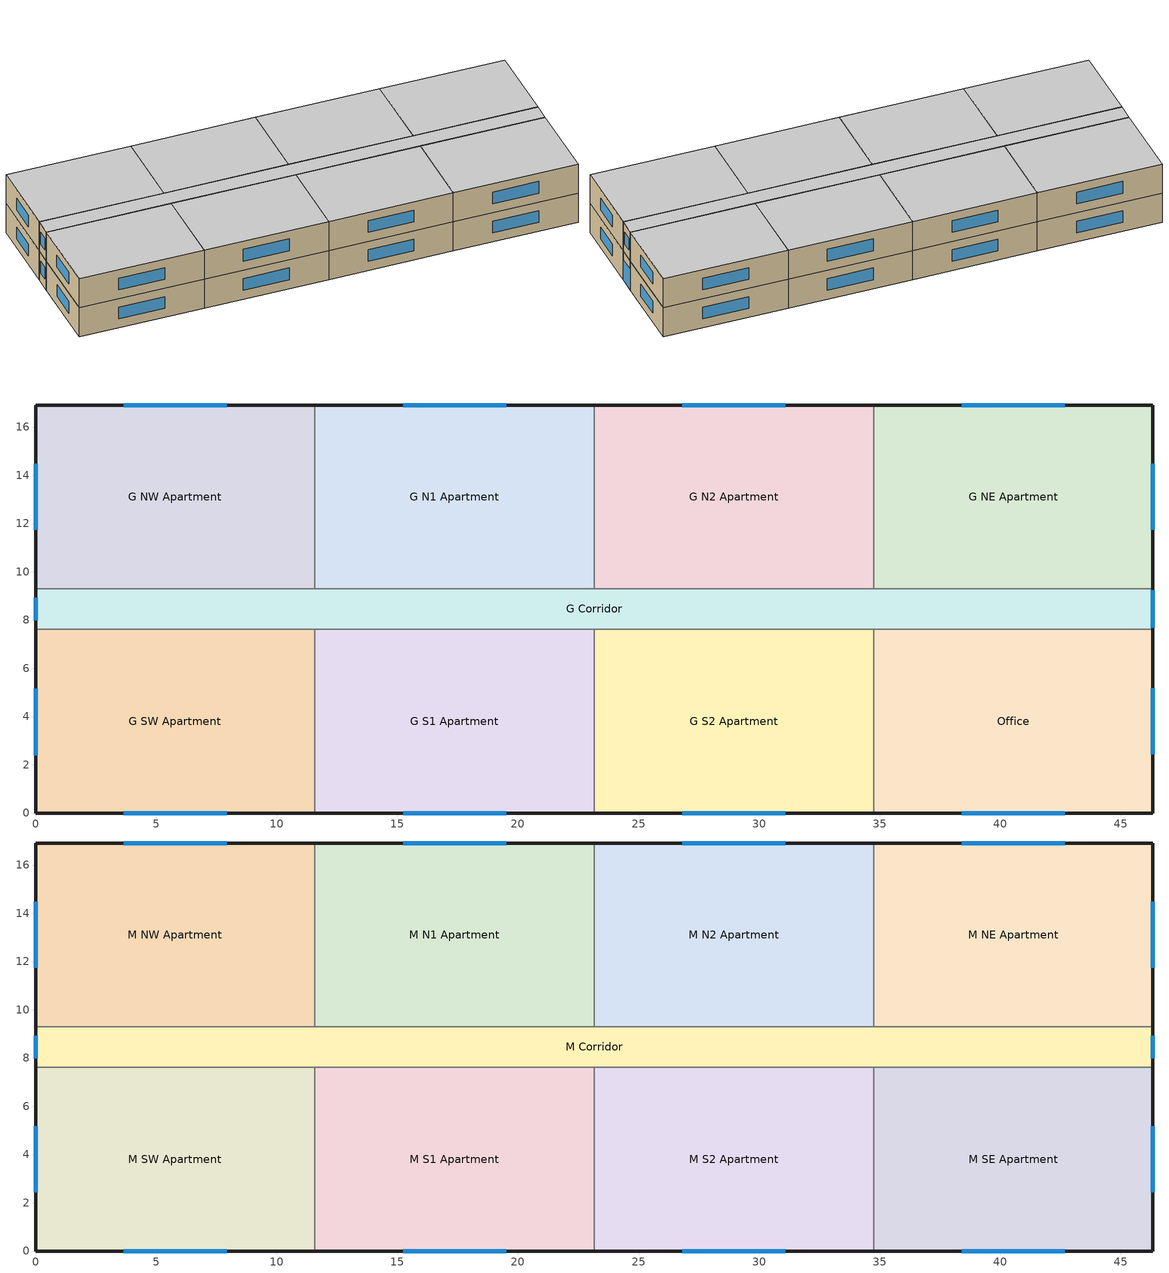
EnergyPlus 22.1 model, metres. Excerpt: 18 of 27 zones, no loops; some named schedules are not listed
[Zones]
G SW Apartment
 floor ground (UWG_Basel_Floor): 0,7.62 11.58,7.62 11.58,0 0,0 z0
 wall outside (UWG_Basel_Wall): 0,7.62 0,0 11.58,0 z0:3.05
 wall to G Corridor (int-walls): 11.58,7.62 0,7.62 z0:3.05
 wall to G S1 Apartment (int-walls): 11.58,0 11.58,7.62 z0:3.05
 window (Window Res Operable): 3.66,0 7.92,0 / 0,5.14 0,2.4 z0.95:2.17
 ceiling adiabatic (INT-FLOOR-UNDERSIDE): 11.58,0 11.58,7.62 0,7.62 0,0 z3.05
G NW Apartment
 floor ground (UWG_Basel_Floor): 0,16.92 11.58,16.92 11.58,9.3 0,9.3 z0
 wall outside (UWG_Basel_Wall): 11.58,16.92 0,16.92 0,9.3 z0:3.05
 wall to G Corridor (int-walls): 0,9.3 11.58,9.3 z0:3.05
 wall to G N1 Apartment (int-walls): 11.58,9.3 11.58,16.92 z0:3.05
 window (Window Res Operable): 7.92,16.92 3.66,16.92 / 0,14.48 0,11.73 z0.95:2.17
 ceiling adiabatic (INT-FLOOR-UNDERSIDE): 11.58,9.3 11.58,16.92 0,16.92 0,9.3 z3.05
Office
 floor ground (UWG_Basel_Floor): 34.75,7.62 46.33,7.62 46.33,0 34.75,0 z0
 wall outside (UWG_Basel_Wall): 34.75,0 46.33,0 46.33,7.62 z0:3.05
 wall to G Corridor (int-walls): 46.33,7.62 34.75,7.62 z0:3.05
 wall to G S2 Apartment (int-walls): 34.75,7.62 34.75,0 z0:3.05
 window (Window Res Operable): 38.4,0 42.67,0 / 46.33,2.44 46.33,5.18 z0.95:2.17
 ceiling adiabatic (INT-FLOOR-UNDERSIDE): 46.33,0 46.33,7.62 34.75,7.62 34.75,0 z3.05
G NE Apartment
 floor ground (UWG_Basel_Floor): 34.75,16.92 46.33,16.92 46.33,9.3 34.75,9.3 z0
 wall outside (UWG_Basel_Wall): 46.33,9.3 46.33,16.92 34.75,16.92 z0:3.05
 wall to G Corridor (int-walls): 34.75,9.3 46.33,9.3 z0:3.05
 wall to G N2 Apartment (int-walls): 34.75,16.92 34.75,9.3 z0:3.05
 window (Window Res Operable): 42.67,16.92 38.4,16.92 / 46.33,11.73 46.33,14.48 z0.95:2.17
 ceiling adiabatic (INT-FLOOR-UNDERSIDE): 46.33,9.3 46.33,16.92 34.75,16.92 34.75,9.3 z3.05
G N1 Apartment
 floor ground (UWG_Basel_Floor): 11.58,16.92 23.16,16.92 23.16,9.3 11.58,9.3 z0
 wall outside (UWG_Basel_Wall): 23.16,16.92 11.58,16.92 z0:3.05
 wall to G Corridor (int-walls): 11.58,9.3 23.16,9.3 z0:3.05
 wall to G N2 Apartment (int-walls): 23.16,9.3 23.16,16.92 z0:3.05
 window (Window Res Operable): 19.51,16.92 15.24,16.92 z0.95:2.17
 ceiling adiabatic (INT-FLOOR-UNDERSIDE): 23.16,9.3 23.16,16.92 11.58,16.92 11.58,9.3 z3.05
G N2 Apartment
 floor ground (UWG_Basel_Floor): 23.16,16.92 34.75,16.92 34.75,9.3 23.16,9.3 z0
 wall outside (UWG_Basel_Wall): 34.75,16.92 23.16,16.92 z0:3.05
 wall to G Corridor (int-walls): 23.16,9.3 34.75,9.3 z0:3.05
 window (Window Res Operable): 31.09,16.92 26.82,16.92 z0.95:2.17
 ceiling adiabatic (INT-FLOOR-UNDERSIDE): 34.75,9.3 34.75,16.92 23.16,16.92 23.16,9.3 z3.05
G S1 Apartment
 floor ground (UWG_Basel_Floor): 11.58,7.62 23.16,7.62 23.16,0 11.58,0 z0
 wall outside (UWG_Basel_Wall): 11.58,0 23.16,0 z0:3.05
 wall to G Corridor (int-walls): 23.16,7.62 11.58,7.62 z0:3.05
 wall to G S2 Apartment (int-walls): 23.16,0 23.16,7.62 z0:3.05
 window (Window Res Operable): 15.24,0 19.51,0 z0.95:2.17
 ceiling adiabatic (INT-FLOOR-UNDERSIDE): 23.16,0 23.16,7.62 11.58,7.62 11.58,0 z3.05
G S2 Apartment
 floor ground (UWG_Basel_Floor): 23.16,7.62 34.75,7.62 34.75,0 23.16,0 z0
 wall outside (UWG_Basel_Wall): 23.16,0 34.75,0 z0:3.05
 wall to G Corridor (int-walls): 34.75,7.62 23.16,7.62 z0:3.05
 window (Window Res Operable): 26.82,0 31.09,0 z0.95:2.17
 ceiling adiabatic (INT-FLOOR-UNDERSIDE): 34.75,0 34.75,7.62 23.16,7.62 23.16,0 z3.05
G Corridor
 floor ground (UWG_Basel_Floor): 0,9.3 46.33,9.3 46.33,7.62 0,7.62 z0
 wall outside (UWG_Basel_Wall): 0,9.3 0,7.62 / 46.33,7.62 46.33,9.3 z0:3.05
 window (Window Res Operable): 0,8.91 0,8 z0.95:2.17; 46.33,7.67 46.33,9.25 z0.03:2.13
 ceiling adiabatic (INT-FLOOR-UNDERSIDE): 46.33,7.62 46.33,9.3 0,9.3 0,7.62 z3.05
M SW Apartment
 floor adiabatic (INT-FLOOR-TOPSIDE): 0,7.62 11.58,7.62 11.58,0 0,0 z3.05
 wall outside (UWG_Basel_Wall): 0,7.62 0,0 11.58,0 z3.05:6.1
 wall to M Corridor (int-walls): 11.58,7.62 0,7.62 z3.05:6.1
 wall to M S1 Apartment (int-walls): 11.58,0 11.58,7.62 z3.05:6.1
 window (Window Res Operable): 0,5.18 0,2.44 / 3.66,0 7.92,0 z4:5.22
 ceiling adiabatic (INT-FLOOR-UNDERSIDE): 11.58,0 11.58,7.62 0,7.62 0,0 z6.1
M NW Apartment
 floor adiabatic (INT-FLOOR-TOPSIDE): 0,16.92 11.58,16.92 11.58,9.3 0,9.3 z3.05
 wall outside (UWG_Basel_Wall): 11.58,16.92 0,16.92 0,9.3 z3.05:6.1
 wall to M Corridor (int-walls): 0,9.3 11.58,9.3 z3.05:6.1
 wall to M N1 Apartment (int-walls): 11.58,9.3 11.58,16.92 z3.05:6.1
 window (Window Res Operable): 7.92,16.92 3.66,16.92 / 0,14.48 0,11.73 z4:5.22
 ceiling adiabatic (INT-FLOOR-UNDERSIDE): 11.58,9.3 11.58,16.92 0,16.92 0,9.3 z6.1
M SE Apartment
 floor adiabatic (INT-FLOOR-TOPSIDE): 34.75,7.62 46.33,7.62 46.33,0 34.75,0 z3.05
 wall outside (UWG_Basel_Wall): 34.75,0 46.33,0 46.33,7.62 z3.05:6.1
 wall to M Corridor (int-walls): 46.33,7.62 34.75,7.62 z3.05:6.1
 wall to M S2 Apartment (int-walls): 34.75,7.62 34.75,0 z3.05:6.1
 window (Window Res Operable): 46.33,2.44 46.33,5.18 / 38.4,0 42.67,0 z4:5.22
 ceiling adiabatic (INT-FLOOR-UNDERSIDE): 46.33,0 46.33,7.62 34.75,7.62 34.75,0 z6.1
M NE Apartment
 floor adiabatic (INT-FLOOR-TOPSIDE): 34.75,16.92 46.33,16.92 46.33,9.3 34.75,9.3 z3.05
 wall outside (UWG_Basel_Wall): 46.33,9.3 46.33,16.92 34.75,16.92 z3.05:6.1
 wall to M Corridor (int-walls): 34.75,9.3 46.33,9.3 z3.05:6.1
 wall to M N2 Apartment (int-walls): 34.75,16.92 34.75,9.3 z3.05:6.1
 window (Window Res Operable): 42.67,16.92 38.4,16.92 / 46.33,11.73 46.33,14.48 z4:5.22
 ceiling adiabatic (INT-FLOOR-UNDERSIDE): 46.33,9.3 46.33,16.92 34.75,16.92 34.75,9.3 z6.1
M N1 Apartment
 floor adiabatic (INT-FLOOR-TOPSIDE): 11.58,16.92 23.16,16.92 23.16,9.3 11.58,9.3 z3.05
 wall outside (UWG_Basel_Wall): 23.16,16.92 11.58,16.92 z3.05:6.1
 wall to M Corridor (int-walls): 11.58,9.3 23.16,9.3 z3.05:6.1
 wall to M N2 Apartment (int-walls): 23.16,9.3 23.16,16.92 z3.05:6.1
 window (Window Res Operable): 19.51,16.92 15.24,16.92 z4:5.22
 ceiling adiabatic (INT-FLOOR-UNDERSIDE): 23.16,9.3 23.16,16.92 11.58,16.92 11.58,9.3 z6.1
M N2 Apartment
 floor adiabatic (INT-FLOOR-TOPSIDE): 23.16,16.92 34.75,16.92 34.75,9.3 23.16,9.3 z3.05
 wall outside (UWG_Basel_Wall): 34.75,16.92 23.16,16.92 z3.05:6.1
 wall to M Corridor (int-walls): 23.16,9.3 34.75,9.3 z3.05:6.1
 window (Window Res Operable): 31.09,16.92 26.82,16.92 z4:5.22
 ceiling adiabatic (INT-FLOOR-UNDERSIDE): 34.75,9.3 34.75,16.92 23.16,16.92 23.16,9.3 z6.1
M S1 Apartment
 floor adiabatic (INT-FLOOR-TOPSIDE): 11.58,7.62 23.16,7.62 23.16,0 11.58,0 z3.05
 wall outside (UWG_Basel_Wall): 11.58,0 23.16,0 z3.05:6.1
 wall to M Corridor (int-walls): 23.16,7.62 11.58,7.62 z3.05:6.1
 wall to M S2 Apartment (int-walls): 23.16,0 23.16,7.62 z3.05:6.1
 window (Window Res Operable): 15.24,0 19.51,0 z4:5.22
 ceiling adiabatic (INT-FLOOR-UNDERSIDE): 23.16,0 23.16,7.62 11.58,7.62 11.58,0 z6.1
M S2 Apartment
 floor adiabatic (INT-FLOOR-TOPSIDE): 23.16,7.62 34.75,7.62 34.75,0 23.16,0 z3.05
 wall outside (UWG_Basel_Wall): 23.16,0 34.75,0 z3.05:6.1
 wall to M Corridor (int-walls): 34.75,7.62 23.16,7.62 z3.05:6.1
 window (Window Res Operable): 26.82,0 31.09,0 z4:5.22
 ceiling adiabatic (INT-FLOOR-UNDERSIDE): 34.75,0 34.75,7.62 23.16,7.62 23.16,0 z6.1
M Corridor
 floor adiabatic (INT-FLOOR-TOPSIDE): 0,9.3 46.33,9.3 46.33,7.62 0,7.62 z3.05
 wall outside (UWG_Basel_Wall): 0,9.3 0,7.62 / 46.33,7.62 46.33,9.3 z3.05:6.1
 window (Window Res Operable): 0,8.91 0,8 / 46.33,8 46.33,8.91 z4:5.22
 ceiling adiabatic (INT-FLOOR-UNDERSIDE): 46.33,7.62 46.33,9.3 0,9.3 0,7.62 z6.1
[Building]
Ref Bldg Midrise Apartment Post1980_v1.3_5.0: North Axis {deg}=70; Terrain=City; Loads Convergence Tolerance Value {W}=0.04; Temperature Convergence Tolerance Value {deltaC}=0.2; Solar Distribution=FullInteriorAndExterior; Maximum Number of Warmup Days=25; Minimum Number of Warmup Days=6
[Site:Location]
USA WA-SEATTLE: Latitude {deg}=47.45; Longitude {deg}=-122.3; Time Zone {hr}=-8; Elevation {m}=122
[SizingPeriod:DesignDay] Day of Month=21; Humidity Condition Type=Wetbulb; Barometric Pressure {Pa}=99868; Rain Indicator=No; Snow Indicator=No; Daylight Saving Time Indicator=No; Solar Model Indicator=ASHRAEClearSky
Name | Month | Day Type | Maximum Dry-Bulb Temperature {C} | Daily Dry-Bulb Temperature Range {deltaC} | Wetbulb or DewPoint at Maximum Dry-Bulb {C} | Wind Speed {m/s} | Wind Direction {deg} | Sky Clearness
SEATTLE Ann Htg 99.6% Condns DB | 12 | WinterDesignDay | -4.5 | 0 | -4.5 | 4.2 | 20 | 0
SEATTLE Ann Clg .4% Condns WB=>MDB | 8 | SummerDesignDay | 28 | 10.1 | 19.2 | 4.3 | 0 | 1
[Site:GroundTemperature:BuildingSurface]
19.744, 19.735, 19.741, 19.771, 19.825, 20.04, 20.738, 21.085, 20.449, 19.986, 19.848, 19.775
[Site:WaterMainsTemperature]
Calculation Method=CORRELATION; Annual Average Outdoor Air Temperature {C}=10.86; Maximum Difference In Monthly Average Outdoor Air Temperatures {deltaC}=13.5
[Material]
Name | Roughness | Thickness {m} | Conductivity {W/m-K} | Density {kg/m3} | Specific Heat {J/kg-K} | Thermal Absorptance | Solar Absorptance | Visible Absorptance
Std Wood 6inch | MediumSmooth | 0.15 | 0.12 | 540 | 1210 | 0.9 | 0.7 | 0.7
1/2IN Gypsum | Smooth | 0.0127 | 0.16 | 784.9 | 830 | 0.9 | 0.92 | 0.92
CONCRETE 20mm | Rough | 0.2032 | 0.93 | 2240 | 670 | 0.95 | 0.89 | 0.89
MAT-CC05 4 HW CONCRETE | Rough | 0.1016 | 1.311 | 2240 | 836.8 | 0.9 | 0.7 | 0.7
I01 30mm insulation board | MediumRough | 0.03 | 0.03 | 43 | 1210 | 0.9 | 0.7 | 0.7
[Material:NoMass]
CP02 CARPET PAD: Roughness=VeryRough; Thermal Resistance {m2-K/W}=0.2165; Thermal Absorptance=0.9; Solar Absorptance=0.7; Visible Absorptance=0.8
[WindowMaterial:SimpleGlazingSystem]
Res Operable Assembly Window: U-Factor {W/m2-K}=4.08816; Solar Heat Gain Coefficient=0.39
[Construction]
UWG_Basel_Wall: CONCRETE 20mm, I01 30mm insulation board
UWG_Basel_Floor: CONCRETE 20mm
int-walls: 1/2IN Gypsum, 1/2IN Gypsum
INT-FLOOR-TOPSIDE: MAT-CC05 4 HW CONCRETE, CP02 CARPET PAD
INT-FLOOR-UNDERSIDE: CP02 CARPET PAD, MAT-CC05 4 HW CONCRETE
Window Res Operable: Res Operable Assembly Window
InteriorFurnishings: Std Wood 6inch
[ShadingProperty:Reflectance] Diffuse Solar Reflectance of Unglazed Part of Shading Surface=0.3; Diffuse Visible Reflectance of Unglazed Part of Shading Surface=0.3; Fraction of Shading Surface That Is Glazed=1; Glazing Construction=UWG_Basel_Wall
Name | Shading Surface
 | Shading Surface 1
 | Shading Surface 2
 | Shading Surface 3
 | Shading Surface 4
 | Shading Surface 5
 | Shading Surface 6
[Zone] Type=1; Floor Area {m2}=autocalculate; Part of Total Floor Area=Yes
Name | Multiplier
G SW Apartment; G NW Apartment; Office; G NE Apartment; G N1 Apartment; G N2 Apartment; G S1 Apartment; G S2 Apartment; G Corridor | 1
M SW Apartment; M NW Apartment; M SE Apartment; M NE Apartment; M N1 Apartment; M N2 Apartment; M S1 Apartment; M S2 Apartment; M Corridor | 2
[InternalMass] Construction=InteriorFurnishings
Name | Zone or ZoneList | Surface Area {m2}
Office Internal Mass | Office | 176.4974
G Corridor Internal Mass | G Corridor | 155.3169
M Corridor Internal Mass | M Corridor | 155.3169
G SW Apartment Internal Mass | G SW Apartment | 176.4974
G NW Apartment Internal Mass | G NW Apartment | 176.4974
G NE Apartment Internal Mass | G NE Apartment | 176.4974
G N1 Apartment Internal Mass | G N1 Apartment | 176.4974
G N2 Apartment Internal Mass | G N2 Apartment | 176.4974
G S1 Apartment Internal Mass | G S1 Apartment | 176.4974
G S2 Apartment Internal Mass | G S2 Apartment | 176.4974
M SW Apartment Internal Mass | M SW Apartment | 176.4974
M NW Apartment Internal Mass | M NW Apartment | 176.4974
M SE Apartment Internal Mass | M SE Apartment | 176.4974
M NE Apartment Internal Mass | M NE Apartment | 176.4974
M N1 Apartment Internal Mass | M N1 Apartment | 176.4974
M N2 Apartment Internal Mass | M N2 Apartment | 176.4974
M S1 Apartment Internal Mass | M S1 Apartment | 176.4974
M S2 Apartment Internal Mass | M S2 Apartment | 176.4974
[People] Number of People Calculation Method=People; Fraction Radiant=0.3; Sensible Heat Fraction=AUTOCALCULATE; Activity Level Schedule=ACTIVITY_SCH; Enable ASHRAE 55 Comfort Warnings=No; Mean Radiant Temperature Calculation Type=ZoneAveraged; Work Efficiency Schedule=WORK_EFF_SCH; Clothing Insulation Calculation Method=ClothingInsulationSchedule; Clothing Insulation Schedule=CLOTHING_SCH; Air Velocity Schedule=AIR_VELO_SCH; Thermal Comfort Model 1 Type=FANGER
Name | Zone or ZoneList or Space or SpaceList | Number of People Schedule | Number of People
Office People | Office | OFF_OCC_SCH | 2
G SW Apartment People | G SW Apartment | APT_OCC_SCH | 2.5
G NW Apartment People | G NW Apartment | APT_OCC_SCH | 2.5
G NE Apartment People | G NE Apartment | APT_OCC_SCH | 2.5
G N1 Apartment People | G N1 Apartment | APT_OCC_SCH | 2.5
G N2 Apartment People | G N2 Apartment | APT_OCC_SCH | 2.5
G S1 Apartment People | G S1 Apartment | APT_OCC_SCH | 2.5
G S2 Apartment People | G S2 Apartment | APT_OCC_SCH | 2.5
M SW Apartment People | M SW Apartment | APT_OCC_SCH | 2.5
M NW Apartment People | M NW Apartment | APT_OCC_SCH | 2.5
M SE Apartment People | M SE Apartment | APT_OCC_SCH | 2.5
M NE Apartment People | M NE Apartment | APT_OCC_SCH | 2.5
M N1 Apartment People | M N1 Apartment | APT_OCC_SCH | 2.5
M N2 Apartment People | M N2 Apartment | APT_OCC_SCH | 2.5
M S1 Apartment People | M S1 Apartment | APT_OCC_SCH | 2.5
M S2 Apartment People | M S2 Apartment | APT_OCC_SCH | 2.5
[Lights] Design Level Calculation Method=Watts/Area; Return Air Fraction=0; Fraction Radiant=0.7; Fraction Visible=0.2; Fraction Replaceable=1; Return Air Fraction Calculated from Plenum Temperature=No
Name | Zone or ZoneList or Space or SpaceList | Schedule | Watts per Zone Floor Area {W/m2}
Office_Lights | Office | OFF_LIGHT_SCH | 21.95
G Corridor_Lights | G Corridor | COR_LIGHT_SCH | 9.9
M Corridor_Lights | M Corridor | COR_LIGHT_SCH | 9.9
G SW Apartment_Lights | G SW Apartment | APT_LIGHT_SCH | 3.88
G NW Apartment_Lights | G NW Apartment | APT_LIGHT_SCH | 3.88
G NE Apartment_Lights | G NE Apartment | APT_LIGHT_SCH | 3.88
G N1 Apartment_Lights | G N1 Apartment | APT_LIGHT_SCH | 3.88
G N2 Apartment_Lights | G N2 Apartment | APT_LIGHT_SCH | 3.88
G S1 Apartment_Lights | G S1 Apartment | APT_LIGHT_SCH | 3.88
G S2 Apartment_Lights | G S2 Apartment | APT_LIGHT_SCH | 3.88
M SW Apartment_Lights | M SW Apartment | APT_LIGHT_SCH | 3.88
M NW Apartment_Lights | M NW Apartment | APT_LIGHT_SCH | 3.88
M SE Apartment_Lights | M SE Apartment | APT_LIGHT_SCH | 3.88
M NE Apartment_Lights | M NE Apartment | APT_LIGHT_SCH | 3.88
M N1 Apartment_Lights | M N1 Apartment | APT_LIGHT_SCH | 3.88
M N2 Apartment_Lights | M N2 Apartment | APT_LIGHT_SCH | 3.88
M S1 Apartment_Lights | M S1 Apartment | APT_LIGHT_SCH | 3.88
M S2 Apartment_Lights | M S2 Apartment | APT_LIGHT_SCH | 3.88
[ElectricEquipment] Fraction Latent=0
Name | Zone or ZoneList or Space or SpaceList | Schedule | Design Level Calculation Method | Watts per Zone Floor Area {W/m2} | Fraction Radiant | Fraction Lost | Design Level {W}
Office_PlugMisc_Equip | Office | OFF_EQP_SCH | Watts/Area | 12.9 | 0.5 | 0
G Corridor_Elevators_Equip | G Corridor | BLDG_ELEVATORS | EquipmentLevel |  | 0 | 0.95 | 16054.9
G SW Apartment_PlugMisc_Equip | G SW Apartment | APT_EQP_SCH | Watts/Area | 5.38 | 0.5 | 0
G NW Apartment_PlugMisc_Equip | G NW Apartment | APT_EQP_SCH | Watts/Area | 5.38 | 0.5 | 0
G NE Apartment_PlugMisc_Equip | G NE Apartment | APT_EQP_SCH | Watts/Area | 5.38 | 0.5 | 0
G N1 Apartment_PlugMisc_Equip | G N1 Apartment | APT_EQP_SCH | Watts/Area | 5.38 | 0.5 | 0
G N2 Apartment_PlugMisc_Equip | G N2 Apartment | APT_EQP_SCH | Watts/Area | 5.38 | 0.5 | 0
G S1 Apartment_PlugMisc_Equip | G S1 Apartment | APT_EQP_SCH | Watts/Area | 5.38 | 0.5 | 0
G S2 Apartment_PlugMisc_Equip | G S2 Apartment | APT_EQP_SCH | Watts/Area | 5.38 | 0.5 | 0
M SW Apartment_PlugMisc_Equip | M SW Apartment | APT_EQP_SCH | Watts/Area | 5.38 | 0.5 | 0
M NW Apartment_PlugMisc_Equip | M NW Apartment | APT_EQP_SCH | Watts/Area | 5.38 | 0.5 | 0
M SE Apartment_PlugMisc_Equip | M SE Apartment | APT_EQP_SCH | Watts/Area | 5.38 | 0.5 | 0
M NE Apartment_PlugMisc_Equip | M NE Apartment | APT_EQP_SCH | Watts/Area | 5.38 | 0.5 | 0
M N1 Apartment_PlugMisc_Equip | M N1 Apartment | APT_EQP_SCH | Watts/Area | 5.38 | 0.5 | 0
M N2 Apartment_PlugMisc_Equip | M N2 Apartment | APT_EQP_SCH | Watts/Area | 5.38 | 0.5 | 0
M S1 Apartment_PlugMisc_Equip | M S1 Apartment | APT_EQP_SCH | Watts/Area | 5.38 | 0.5 | 0
M S2 Apartment_PlugMisc_Equip | M S2 Apartment | APT_EQP_SCH | Watts/Area | 5.38 | 0.5 | 0
[ZoneInfiltration:DesignFlowRate] Design Flow Rate Calculation Method=AirChanges/Hour; Flow per Exterior Surface Area {m3/s-m2}=0.001133; Air Changes per Hour {1/hr}=0.5; Constant Term Coefficient=1; Temperature Term Coefficient=0; Velocity Term Coefficient=0; Velocity Squared Term Coefficient=0
Name | Zone or ZoneList | Schedule
Office_Infiltration | Office | OFFICE_INFIL_SCH
G Corridor_Infiltration | G Corridor | INFIL_SCH
M Corridor_Infiltration | M Corridor | INFIL_SCH
G SW Apartment_Infiltration | G SW Apartment | INFIL_SCH
G NW Apartment_Infiltration | G NW Apartment | INFIL_SCH
G NE Apartment_Infiltration | G NE Apartment | INFIL_SCH
G N1 Apartment_Infiltration | G N1 Apartment | INFIL_SCH
G N2 Apartment_Infiltration | G N2 Apartment | INFIL_SCH
G S1 Apartment_Infiltration | G S1 Apartment | INFIL_SCH
G S2 Apartment_Infiltration | G S2 Apartment | INFIL_SCH
M SW Apartment_Infiltration | M SW Apartment | INFIL_SCH
M NW Apartment_Infiltration | M NW Apartment | INFIL_SCH
M SE Apartment_Infiltration | M SE Apartment | INFIL_SCH
M NE Apartment_Infiltration | M NE Apartment | INFIL_SCH
M N1 Apartment_Infiltration | M N1 Apartment | INFIL_SCH
M N2 Apartment_Infiltration | M N2 Apartment | INFIL_SCH
M S1 Apartment_Infiltration | M S1 Apartment | INFIL_SCH
M S2 Apartment_Infiltration | M S2 Apartment | INFIL_SCH
[Exterior:Lights]
Exterior Facade Lighting: Schedule=ALWAYS_ON; Design Level {W}=6436; Control Option=AstronomicalClock
